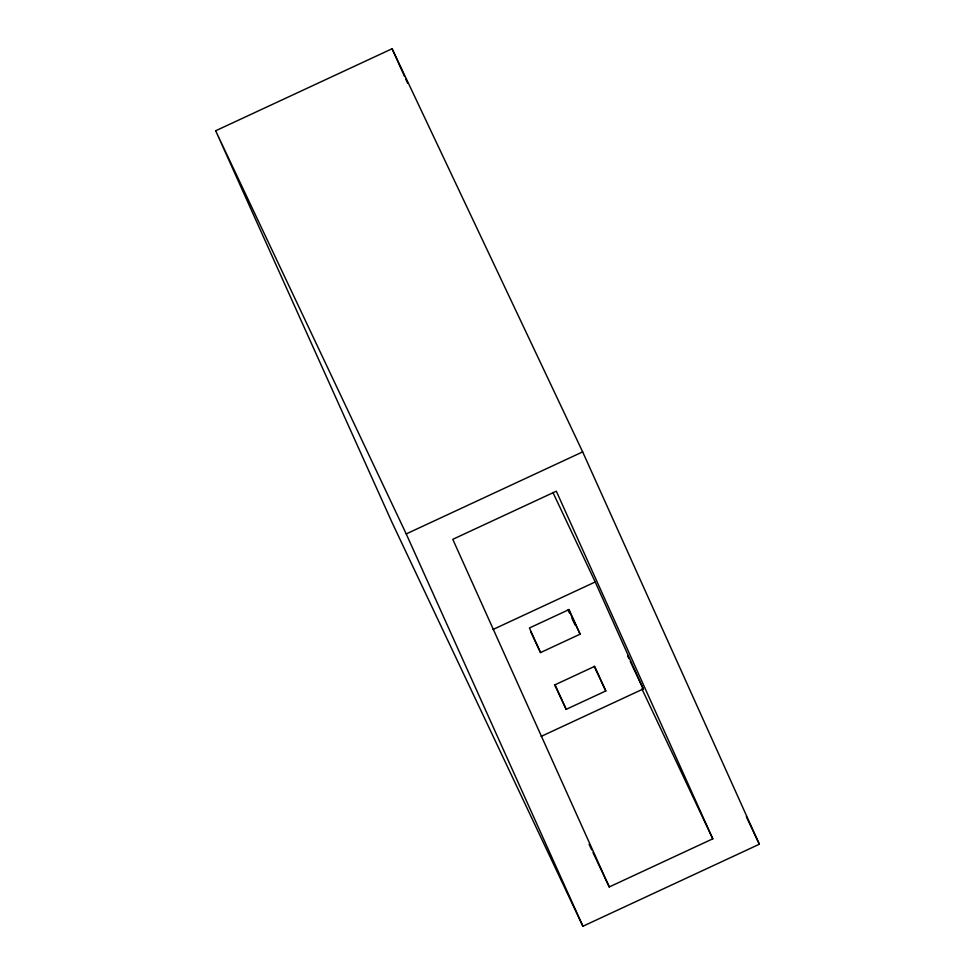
<?xml version="1.0" encoding="UTF-8"?>
<svg xmlns="http://www.w3.org/2000/svg" width="975" height="975" viewBox="0 0 975 975"><rect width="100%" height="100%" fill="white"/><g stroke="black" fill="none" stroke-linecap="round" stroke-linejoin="round"><path stroke-width="1.46" d="M215.658 130.772L392.096 48.75L582.66 451.888L759.342 844.228L582.904 926.25L392.34 523.112L215.658 130.772L406.222 533.922L582.904 926.25M406.222 533.922L582.66 451.888M493.082 629.46L595.225 581.965L552.91 492.448M540.528 652.58L580.137 634.164L569.022 609.57L529.425 627.985L540.528 652.58L530.814 632.007M566.195 709.349L605.792 690.946L594.677 666.352L555.08 684.767L566.195 709.349L554.519 684.669M541.186 736.393L643.256 688.947L595.225 581.965M609.253 886.945L712.786 838.817L556.311 491.193L452.778 539.321L609.253 886.945L592.995 852.552M746.326 816.709L759.342 844.228M627.632 655.895L628.936 658.649M630.24 661.403L643.256 688.947M641.891 688.838L712.786 838.817M568.462 609.485L580.137 634.164M568.096 610.131L569.4 612.873M571.996 618.357L575.226 625.219M594.116 666.266L605.792 690.946M589.095 844.289L591.691 849.798M392.096 48.75L404.576 76.477M405.832 79.255L407.708 83.411"/></g></svg>
